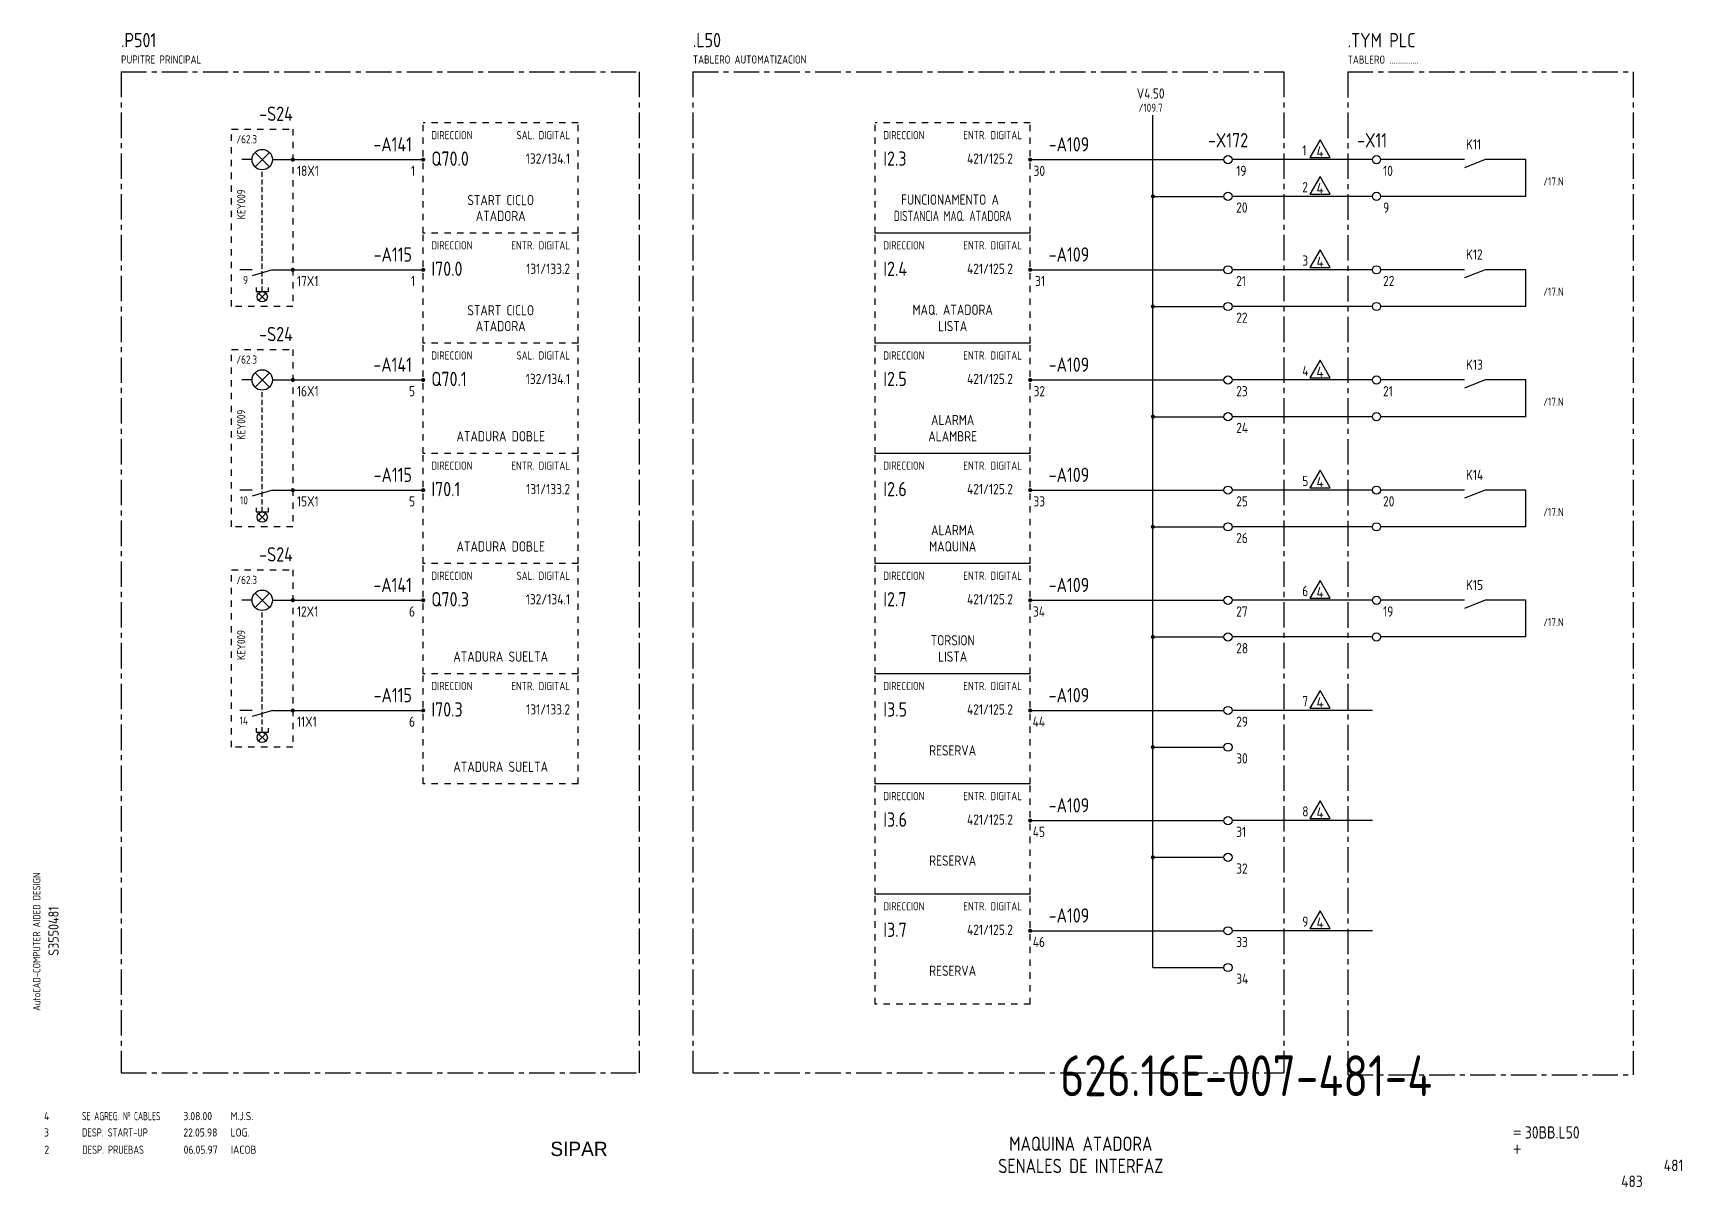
# Model space of a CAD drawing. Extents: x 10 to 414, y 6 to 288.
import ezdxf
from ezdxf.enums import TextEntityAlignment as Align

# ---------------------------------------------------------------- set-up
doc = ezdxf.new("R2010")
doc.units = 0
doc.header["$LTSCALE"] = 5
doc.header["$MEASUREMENT"] = 0
for name, pattern in [('CENTER', [2, 1.25, -0.25, 0.25, -0.25]), ('HIDDEN', [0.375, 0.25, -0.125]), ('HIDDEN1', [0.625, 0.3125, -0.3125])]:
    doc.linetypes.add(name, pattern=pattern)
doc.layers.get('0').update_dxf_attribs({"linetype": 'CONTINUOUS'})
doc.layers.add('3', color=3, linetype='CONTINUOUS')
doc.layers.add('CART', color=7, linetype='CONTINUOUS')
doc.styles.add('DIN', font='DIN.shx', dxfattribs={"width": 0.85})
doc.styles.add('N', font='ROMANS', dxfattribs={"width": 0.85, "height": 3})
doc.styles.add('SIMPLEX', font='SIMPLEX', dxfattribs={"width": 0.85})
doc.styles.add('X', font='UNIV.SHX', dxfattribs={"height": 3.5})

# ---------------------------------------------------------------- blocks, each defined once
blk = doc.blocks.new('B5-3')
at = {"linetype": 'Continuous', "const_width": 0.5}
blk.add_lwpolyline([(-0.25, 0, 1), (0.25, 0, 1)], format="xyb", close=True, dxfattribs=at)
blk = doc.blocks.new('NORM')
at = {"color": 7}
blk.add_circle((1, 0), 1, dxfattribs=at)
at = {"color": 7, "style": 'SIMPLEX', "flags": 9}
for tag, p in [('QUADRO', (-6.5, 4)), ('SEZIONE', (-6.5, 2.5)), ('NUMO', (-6.5, 1)), ('NUMM', (-6.5, -0.5)), ('NOTEM', (-6.5, -2)), ('NOTEV', (-6.5, -3.5)), ('UTENZA', (-6.5, -5)), ('RIP', (-6.5, -6.5)), ('RAGGIO', (-6.5, -8))]:
    blk.add_attdef(tag, p, '', height=1, dxfattribs=at)
at = {"color": 7, "style": 'SIMPLEX', "width": 0.85, "flags": 8}
blk.add_attdef('NUMI', (2.5, 0.5), '', height=2.5, dxfattribs=at)
at = {"color": 3, "style": 'SIMPLEX', "flags": 8}
blk.add_attdef('MORSETTIERA', (2.5, -2.5), '', height=2, dxfattribs=at)
blk = doc.blocks.new('CONT2')
at = {"color": 3, "linetype": 'CENTER'}
for p, q in [((319.88, -13.03), (389.88, -13.03)), ((319.88, -13.03), (319.88, -258.84)), ((389.88, -13.03), (389.88, -258.84)), ((319.88, -258.84), (389.88, -258.84))]:
    blk.add_line(p, q, dxfattribs=at)
blk = doc.blocks.new('REV2')
at = {"color": 3, "style": 'DIN'}
for s, width, p in [('2', 0.9, (12.45, 13.79)), ('DESP. PRUEBAS', 0.8, (21.76, 13.79)), ('06.05.97', 0.9, (46.59, 13.79)), ('IACOB', 0.9, (58.16, 13.79))]:
    blk.add_text(s, height=2, dxfattribs=dict(at, width=width)).set_placement(p)
blk = doc.blocks.new('DESP')
at = {"color": 3, "style": 'DIN'}
for s, width, p in [('3', 0.9, (7.45, 13.02)), ('DESP. START-UP', 0.8, (16.76, 13.02)), ('22.05.98', 0.9, (41.59, 13.02)), ('LOG.', 0.9, (53.16, 13.02))]:
    blk.add_text(s, height=2, dxfattribs=dict(at, width=width)).set_placement(p)

msp = doc.modelspace()

# ---------------------------------------------------------------- linework, layer by layer
at = {"color": 3, "linetype": 'CENTER'}
for p, q in [((31.27, 279), (158.24, 279)), ((31.27, 279), (31.27, 33.63)), ((158.24, 279), (158.24, 33.63)), ((171.42, 279), (171.42, 33.63)), ((171.42, 279), (316.27, 279)), ((316.27, 279), (316.27, 33.63)), ((31.27, 33.63), (158.24, 33.63)), ((171.42, 33.63), (316.27, 33.63))]:
    msp.add_line(p, q, dxfattribs=at)
for p, q in [((284.16, 59.46), (284.16, 268.32)), ((63.36, 257.46), (60.86, 257.46)), ((68.36, 257.46), (73.36, 257.46)), ((73.36, 257.46), (105.31, 257.46)), ((254.09, 257.46), (301.59, 257.46)), ((337.98, 257.46), (303.59, 257.46)), ((360.58, 257.46), (339.98, 257.46)), ((365.58, 257.46), (360.58, 255.46)), ((375.58, 257.46), (365.58, 257.46)), ((375.58, 248.46), (375.58, 257.46)), ((284.16, 248.46), (301.59, 248.46)), ((337.98, 248.46), (303.59, 248.46)), ((375.58, 248.46), (339.98, 248.46)), ((63.36, 230.46), (60.36, 230.46)), ((68.36, 230.46), (63.36, 228.96)), ((68.36, 230.46), (73.36, 230.46)), ((73.36, 230.46), (105.31, 230.46)), ((254.09, 230.46), (301.59, 230.46)), ((337.98, 230.46), (303.59, 230.46)), ((360.58, 230.46), (339.98, 230.46)), ((365.58, 230.46), (360.58, 228.46)), ((375.58, 230.46), (365.58, 230.46)), ((375.58, 221.46), (375.58, 230.46)), ((64.36, 226.11), (64.36, 225.11)), ((64.36, 225.11), (67.36, 225.11)), ((67.36, 225.11), (67.36, 226.11)), ((284.16, 221.46), (301.59, 221.46)), ((337.98, 221.46), (303.59, 221.46)), ((375.58, 221.46), (339.98, 221.46)), ((63.36, 203.46), (60.86, 203.46)), ((68.36, 203.46), (73.36, 203.46)), ((73.36, 203.46), (105.31, 203.46)), ((254.09, 203.46), (301.59, 203.46)), ((337.98, 203.46), (303.59, 203.46)), ((360.58, 203.46), (339.98, 203.46)), ((365.58, 203.46), (360.58, 201.46)), ((375.58, 203.46), (365.58, 203.46)), ((375.58, 194.46), (375.58, 203.46)), ((284.16, 194.46), (301.59, 194.46)), ((337.98, 194.46), (303.59, 194.46)), ((375.58, 194.46), (339.98, 194.46)), ((63.36, 176.46), (60.36, 176.46)), ((68.36, 176.46), (63.36, 174.96)), ((68.36, 176.46), (73.36, 176.46)), ((73.36, 176.46), (105.31, 176.46)), ((254.09, 176.46), (301.59, 176.46)), ((337.98, 176.46), (303.59, 176.46)), ((360.58, 176.46), (339.98, 176.46)), ((365.58, 176.46), (360.58, 174.46)), ((375.58, 176.46), (365.58, 176.46)), ((375.58, 167.46), (375.58, 176.46)), ((64.36, 172.11), (64.36, 171.11)), ((64.36, 171.11), (67.36, 171.11)), ((67.36, 171.11), (67.36, 172.11)), ((284.16, 167.46), (301.59, 167.46)), ((337.98, 167.46), (303.59, 167.46)), ((375.58, 167.46), (339.98, 167.46)), ((63.36, 149.46), (60.86, 149.46)), ((68.36, 149.46), (73.36, 149.46)), ((73.36, 149.46), (105.31, 149.46)), ((254.09, 149.46), (301.59, 149.46)), ((337.98, 149.46), (303.59, 149.46)), ((360.58, 149.46), (339.98, 149.46)), ((365.58, 149.46), (360.58, 147.46)), ((375.58, 149.46), (365.58, 149.46)), ((375.58, 140.46), (375.58, 149.46)), ((284.16, 140.46), (301.59, 140.46)), ((337.98, 140.46), (303.59, 140.46)), ((375.58, 140.46), (339.98, 140.46)), ((63.36, 122.46), (60.36, 122.46)), ((68.36, 122.46), (63.36, 120.96)), ((68.36, 122.46), (73.36, 122.46)), ((73.36, 122.46), (105.31, 122.46)), ((254.09, 122.46), (301.59, 122.46)), ((337.98, 122.46), (303.59, 122.46)), ((64.36, 118.11), (64.36, 117.11)), ((67.36, 117.11), (67.36, 118.11)), ((64.36, 117.11), (67.36, 117.11)), ((284.16, 113.46), (301.59, 113.46)), ((254.09, 95.46), (301.59, 95.46)), ((337.98, 95.46), (303.59, 95.46)), ((284.16, 86.46), (301.59, 86.46)), ((254.09, 68.46), (301.59, 68.46)), ((337.98, 68.46), (303.59, 68.46)), ((284.16, 59.46), (301.59, 59.46))]:
    msp.add_line(p, q)
at = {"linetype": 'HIDDEN1'}
for p, q in [((58.36, 221.46), (58.36, 264.96)), ((58.36, 264.96), (73.36, 264.96)), ((73.36, 264.96), (73.36, 221.46)), ((105.31, 239.46), (105.31, 266.46)), ((143.31, 266.46), (105.31, 266.46)), ((143.31, 239.46), (143.31, 266.46)), ((254.09, 266.46), (216.09, 266.46)), ((216.09, 239.46), (216.09, 266.46)), ((254.09, 239.46), (254.09, 266.46)), ((143.31, 239.46), (105.31, 239.46)), ((105.31, 212.46), (105.31, 239.46)), ((143.31, 212.46), (143.31, 239.46)), ((254.09, 239.46), (216.09, 239.46)), ((216.09, 212.46), (216.09, 239.46)), ((254.09, 212.46), (254.09, 239.46)), ((73.36, 221.46), (58.36, 221.46)), ((58.36, 167.46), (58.36, 210.96)), ((58.36, 210.96), (73.36, 210.96)), ((73.36, 210.96), (73.36, 167.46)), ((143.31, 212.46), (105.31, 212.46)), ((105.31, 185.46), (105.31, 212.46)), ((143.31, 185.46), (143.31, 212.46)), ((254.09, 212.46), (216.09, 212.46)), ((216.09, 185.46), (216.09, 212.46)), ((254.09, 185.46), (254.09, 212.46)), ((105.31, 158.46), (105.31, 185.46)), ((143.31, 185.46), (105.31, 185.46)), ((143.31, 158.46), (143.31, 185.46)), ((254.09, 185.46), (216.09, 185.46)), ((216.09, 158.46), (216.09, 185.46)), ((254.09, 158.46), (254.09, 185.46)), ((73.36, 167.46), (58.36, 167.46)), ((105.31, 131.46), (105.31, 158.46)), ((143.31, 158.46), (105.31, 158.46)), ((143.31, 131.46), (143.31, 158.46)), ((254.09, 158.46), (216.09, 158.46)), ((216.09, 131.46), (216.09, 158.46)), ((254.09, 131.46), (254.09, 158.46)), ((58.36, 113.46), (58.36, 156.96)), ((58.36, 156.96), (73.36, 156.96)), ((73.36, 156.96), (73.36, 113.46)), ((105.31, 104.46), (105.31, 131.46)), ((143.31, 131.46), (105.31, 131.46)), ((143.31, 104.46), (143.31, 131.46)), ((216.09, 104.46), (216.09, 131.46)), ((254.09, 104.46), (254.09, 131.46)), ((73.36, 113.46), (58.36, 113.46)), ((143.31, 104.46), (105.31, 104.46)), ((216.09, 77.46), (216.09, 104.46)), ((254.09, 77.46), (254.09, 104.46)), ((216.09, 50.46), (216.09, 77.46)), ((254.09, 50.46), (254.09, 77.46)), ((254.09, 50.46), (216.09, 50.46))]:
    msp.add_line(p, q, dxfattribs=at)
at = {"linetype": 'Continuous'}
for p, q in [((67.63, 255.69), (64.1, 259.23)), ((64.1, 255.69), (67.63, 259.23)), ((254.09, 239.46), (216.09, 239.46)), ((64.98, 222.97), (66.75, 224.74)), ((66.75, 222.97), (64.98, 224.74)), ((254.09, 212.46), (216.09, 212.46)), ((64.1, 201.69), (67.63, 205.23)), ((67.63, 201.69), (64.1, 205.23)), ((254.09, 185.46), (216.09, 185.46)), ((64.98, 168.97), (66.75, 170.74)), ((66.75, 168.97), (64.98, 170.74)), ((254.09, 158.46), (216.09, 158.46)), ((67.63, 147.69), (64.1, 151.23)), ((64.1, 147.69), (67.63, 151.23)), ((254.09, 131.46), (216.09, 131.46)), ((64.98, 114.97), (66.75, 116.74)), ((66.75, 114.97), (64.98, 116.74)), ((254.09, 104.46), (216.09, 104.46)), ((254.09, 77.46), (216.09, 77.46))]:
    msp.add_line(p, q, dxfattribs=at)
at = {"linetype": 'HIDDEN'}
for p, q in [((65.86, 225.1), (65.86, 254.96)), ((65.86, 171.1), (65.86, 200.96)), ((65.86, 117.1), (65.86, 146.96))]:
    msp.add_line(p, q, dxfattribs=at)
at = {"linetype": 'Continuous'}
for points in [[(322.65, 258), (327.65, 258), (325.15, 262.33)], [(322.65, 249), (327.65, 249), (325.15, 253.33)], [(322.65, 231), (327.65, 231), (325.15, 235.33)], [(322.65, 204), (327.65, 204), (325.15, 208.33)], [(322.65, 177), (327.65, 177), (325.15, 181.33)], [(322.65, 150), (327.65, 150), (325.15, 154.33)], [(322.65, 123), (327.65, 123), (325.15, 127.33)], [(322.65, 96), (327.65, 96), (325.15, 100.33)], [(322.65, 69), (327.65, 69), (325.15, 73.33)]]:
    msp.add_lwpolyline(points, close=True, dxfattribs=at)
for centre in [(65.86, 257.46), (65.86, 203.46), (65.86, 149.46)]:
    msp.add_circle(centre, 2.5)
for centre in [(65.86, 223.85), (65.86, 169.85), (65.86, 115.85)]:
    msp.add_circle(centre, 1.25, dxfattribs=at)

# ---------------------------------------------------------------- block references
for name, p in [('CONT2', (12.03, 292)), ('NORM', (301.59, 257.46)), ('NORM', (337.98, 257.46)), ('NORM', (301.59, 248.46)), ('NORM', (337.98, 248.46)), ('NORM', (301.59, 230.46)), ('NORM', (337.98, 230.46)), ('NORM', (301.59, 221.46)), ('NORM', (337.98, 221.46)), ('NORM', (301.59, 203.46)), ('NORM', (337.98, 203.46)), ('NORM', (301.59, 194.46)), ('NORM', (337.98, 194.46)), ('NORM', (301.59, 176.46)), ('NORM', (337.98, 176.46)), ('NORM', (301.59, 167.46)), ('NORM', (337.98, 167.46)), ('NORM', (301.59, 149.46)), ('NORM', (337.98, 149.46)), ('NORM', (301.59, 140.46)), ('NORM', (337.98, 140.46)), ('NORM', (301.59, 122.46)), ('NORM', (301.59, 113.46)), ('NORM', (301.59, 95.46)), ('NORM', (301.59, 86.46)), ('NORM', (301.59, 68.46)), ('NORM', (301.59, 59.46)), ('DESP', (4.93, 5)), ('REV2', (0, 0))]:
    msp.add_blockref(name, p, dxfattribs=at)
for p in [(73.36, 257.46), (105.31, 257.46), (73.36, 230.46), (105.31, 230.46), (73.36, 203.46), (105.31, 203.46), (73.36, 176.46), (105.31, 176.46), (73.36, 149.46), (105.31, 149.46), (73.36, 122.46), (105.31, 122.46)]:
    msp.add_blockref('B5-3', p)
at = {"xscale": -1}
for p in [(254.09, 257.46), (254.09, 230.46), (254.09, 203.46), (254.09, 176.46), (254.09, 149.46), (254.09, 122.46), (254.09, 95.46), (254.09, 68.46)]:
    msp.add_blockref('B5-3', p, dxfattribs=at)
at = {"rotation": 180}
for p in [(284.16, 248.46), (284.16, 221.46), (284.16, 194.46), (284.16, 167.46), (284.16, 140.46), (284.16, 113.46), (284.16, 86.46)]:
    msp.add_blockref('B5-3', p, dxfattribs=at)

# ---------------------------------------------------------------- texts
at = {"color": 3, "style": 'DIN'}
for s, height, width, p in [('.P501', 3.5, 0.85, (31.27, 285)), ('.L50', 3.5, 0.85, (171.42, 285)), ('.TYM PLC', 3.5, 0.85, (331.91, 284.97)), ('Q70.0', 3.5, 0.85, (107.31, 255.96)), ('I2.3', 3.5, 0.85, (218.09, 255.96)), ('I70.0', 3.5, 0.85, (107.31, 228.96)), ('I2.4', 3.5, 0.85, (218.09, 228.96)), ('Q70.1', 3.5, 0.85, (107.31, 201.96)), ('I2.5', 3.5, 0.85, (218.09, 201.96)), ('I70.1', 3.5, 0.85, (107.31, 174.96)), ('I2.6', 3.5, 0.85, (218.09, 174.96)), ('Q70.3', 3.5, 0.85, (107.31, 147.96)), ('I2.7', 3.5, 0.85, (218.09, 147.96)), ('I70.3', 3.5, 0.85, (107.31, 120.96)), ('I3.5', 3.5, 0.85, (218.09, 120.96)), ('I3.6', 3.5, 0.85, (218.09, 93.96)), ('I3.7', 3.5, 0.85, (218.09, 66.96)), ('4', 2, 0.9, (12.38, 22.03)), ('SE AGREG. Nº CABLES', 2, 0.6, (21.69, 22.03)), ('3.08.00', 2, 0.9, (46.52, 22.03)), ('M.J.S.', 2, 0.9, (58.09, 22.03))]:
    msp.add_text(s, height=height, dxfattribs=dict(at, width=width)).set_placement(p)
at = {"style": 'DIN', "width": 0.85}
for s, height, p in [('PUPITRE PRINCIPAL', 2, (31.27, 281)), ('TABLERO AUTOMATIZACION', 2, (171.42, 281)), ('TABLERO ...............', 2, (331.91, 280.97)), ('1', 2.5, (320.78, 258.46)), ('K11', 2.5, (360.93, 259.96)), ('18X1', 2.5, (74.36, 253.46)), ('19', 2.5, (304.59, 253.46)), ('10', 2.5, (340.59, 253.46)), ('2', 2.5, (320.78, 249.46)), ('20', 2.5, (304.59, 244.46)), ('9', 2.5, (340.59, 244.46)), ('K12', 2.5, (360.93, 232.96)), ('3', 2.5, (320.78, 231.46)), ('17X1', 2.5, (74.36, 226.46)), ('21', 2.5, (304.59, 226.46)), ('22', 2.5, (340.59, 226.46)), ('22', 2.5, (304.59, 217.46)), ('4', 2.5, (320.78, 204.46)), ('K13', 2.5, (360.93, 205.96)), ('16X1', 2.5, (74.36, 199.46)), ('23', 2.5, (304.59, 199.46)), ('21', 2.5, (340.59, 199.46)), ('24', 2.5, (304.59, 190.46)), ('5', 2.5, (320.78, 177.46)), ('K14', 2.5, (360.93, 178.96)), ('15X1', 2.5, (74.36, 172.46)), ('25', 2.5, (304.59, 172.46)), ('20', 2.5, (340.59, 172.46)), ('26', 2.5, (304.59, 163.46)), ('K15', 2.5, (360.93, 151.96)), ('6', 2.5, (320.78, 150.46)), ('12X1', 2.5, (74.36, 145.46)), ('27', 2.5, (304.59, 145.46)), ('19', 2.5, (340.59, 145.46)), ('28', 2.5, (304.59, 136.46)), ('7', 2.5, (320.78, 123.46)), ('11X1', 2.5, (74.36, 118.46)), ('29', 2.5, (304.59, 118.46)), ('30', 2.5, (304.59, 109.46)), ('8', 2.5, (320.78, 96.46)), ('31', 2.5, (304.59, 91.46)), ('32', 2.5, (304.59, 82.46)), ('9', 2.5, (320.78, 69.46)), ('33', 2.5, (304.59, 64.46)), ('34', 2.5, (304.59, 55.46))]:
    msp.add_text(s, height=height, dxfattribs=at).set_placement(p)
at = {"style": 'DIN'}
for s, height, width, p in [('V4.50', 2.5, 0.85, (283.62, 272.42)), ('/109.7', 2, 0.85, (283.62, 269.19)), ('/17.N', 2, 0.85, (382.35, 251.11)), ('START CICLO', 2.5, 0.85, (124.31, 246.29)), ('FUNCIONAMENTO A ', 2.5, 0.85, (235.09, 246.41)), ('ATADORA', 2.5, 0.85, (124.31, 242.41)), ('DISTANCIA MAQ. ATADORA', 2.5, 0.72, (235.09, 242.41)), ('/17.N', 2, 0.85, (382.35, 224.11)), ('START CICLO', 2.5, 0.85, (124.31, 219.29)), ('MAQ. ATADORA', 2.5, 0.85, (235.09, 219.41)), ('ATADORA', 2.5, 0.85, (124.31, 215.41)), ('LISTA', 2.5, 0.85, (235.09, 215.41)), ('/17.N', 2, 0.85, (382.35, 197.11)), ('ALARMA', 2.5, 0.85, (235.09, 192.41)), ('ATADURA DOBLE', 2.5, 0.85, (124.31, 188.41)), ('ALAMBRE', 2.5, 0.85, (235.09, 188.41)), ('/17.N', 2, 0.85, (382.35, 170.11)), ('ALARMA', 2.5, 0.85, (235.09, 165.41)), ('ATADURA DOBLE', 2.5, 0.85, (124.31, 161.41)), ('MAQUINA', 2.5, 0.85, (235.09, 161.41)), ('/17.N', 2, 0.85, (382.35, 143.11)), ('TORSION', 2.5, 0.85, (235.09, 138.41)), ('ATADURA SUELTA', 2.5, 0.85, (124.31, 134.41)), ('LISTA', 2.5, 0.85, (235.09, 134.41)), ('RESERVA', 2.5, 0.85, (235.09, 111.41)), ('ATADURA SUELTA', 2.5, 0.85, (124.31, 107.41)), ('RESERVA', 2.5, 0.85, (235.09, 84.41)), ('RESERVA', 2.5, 0.85, (235.09, 57.41))]:
    msp.add_text(s, height=height, dxfattribs=dict(at, width=width)).set_placement(p, align=Align.CENTER)
at = {"color": 3, "style": 'DIN', "width": 0.85}
for s, p in [('-S24', (73.36, 266.96)), ('-A141', (102.56, 259.46)), ('-A109', (268.57, 259.46)), ('-A115', (102.56, 232.46)), ('-A109', (268.57, 232.46)), ('-S24', (73.36, 212.96)), ('-A141', (102.56, 205.46)), ('-A109', (268.57, 205.46)), ('-A115', (102.56, 178.46)), ('-A109', (268.57, 178.46)), ('-S24', (73.36, 158.96)), ('-A141', (102.56, 151.46)), ('-A109', (268.57, 151.46)), ('-A115', (102.56, 124.46)), ('-A109', (268.57, 124.46)), ('-A109', (268.57, 97.46)), ('-A109', (268.57, 70.46))]:
    msp.add_text(s, height=3.5, dxfattribs=at).set_placement(p, align=Align.RIGHT)
at = {"color": 1, "style": 'DIN', "width": 0.85}
for p in [(62.06, 261.46), (62.06, 207.46), (62.06, 153.46)]:
    msp.add_text('/62.3', height=2, dxfattribs=at).set_placement(p, align=Align.CENTER)
for p in [(107.31, 262.46), (218.09, 262.46), (107.31, 235.46), (218.09, 235.46), (107.31, 208.46), (218.09, 208.46), (107.31, 181.46), (218.09, 181.46), (107.31, 154.46), (218.09, 154.46), (107.31, 127.46), (218.09, 127.46), (218.09, 100.46), (218.09, 73.46)]:
    msp.add_text('DIRECCION', height=2, dxfattribs=at).set_placement(p)
at = {"color": 1, "linetype": 'Continuous', "style": 'DIN', "width": 0.85}
for p in [(141.31, 262.46), (141.31, 208.46), (141.31, 154.46)]:
    msp.add_text('SAL. DIGITAL', height=2, dxfattribs=at).set_placement(p, align=Align.RIGHT)
at = {"color": 1, "style": 'DIN', "width": 0.85}
for s, p in [('ENTR. DIGITAL', (252.09, 262.46)), ('ENTR. DIGITAL', (141.31, 235.46)), ('ENTR. DIGITAL', (252.09, 235.46)), ('9', (62.36, 226.96)), ('ENTR. DIGITAL', (252.09, 208.46)), ('ENTR. DIGITAL', (141.31, 181.46)), ('ENTR. DIGITAL', (252.09, 181.46)), ('10', (62.36, 172.98)), ('ENTR. DIGITAL', (252.09, 154.46)), ('ENTR. DIGITAL', (141.31, 127.46)), ('ENTR. DIGITAL', (252.09, 127.46)), ('14', (62.36, 118.96)), ('ENTR. DIGITAL', (252.09, 100.46)), ('ENTR. DIGITAL', (252.09, 73.46))]:
    msp.add_text(s, height=2, dxfattribs=at).set_placement(p, align=Align.RIGHT)
at = {"color": 3, "style": 'DIN', "width": 0.85}
for s, p in [('-X172', (302.59, 260.46)), ('-X11', (337.91, 260.46))]:
    msp.add_text(s, height=3.5, dxfattribs=at).set_placement(p, align=Align.CENTER)
at = {"style": 'DIN', "width": 0.85}
for s, p in [('132/134.1', (141.31, 256.46)), ('421/125.2', (249.85, 256.46)), ('1', (103.31, 253.46)), ('30', (257.73, 253.46)), ('131/133.2', (141.31, 229.46)), ('421/125.2', (249.85, 229.46)), ('1', (103.31, 226.46)), ('31', (257.73, 226.46)), ('132/134.1', (141.31, 202.46)), ('421/125.2', (249.85, 202.46)), ('5', (103.31, 199.46)), ('32', (257.73, 199.46)), ('131/133.2', (141.31, 175.46)), ('421/125.2', (249.85, 175.46)), ('5', (103.31, 172.46)), ('33', (257.73, 172.46)), ('132/134.1', (141.31, 148.46)), ('421/125.2', (249.85, 148.46)), ('6', (103.31, 145.46)), ('34', (257.73, 145.46)), ('131/133.2', (141.31, 121.46)), ('421/125.2', (249.85, 121.46)), ('6', (103.31, 118.46)), ('44', (257.73, 118.46)), ('421/125.2', (249.85, 94.46)), ('45', (257.73, 91.46)), ('421/125.2', (249.85, 67.46)), ('46', (257.73, 64.46))]:
    msp.add_text(s, height=2.5, dxfattribs=at).set_placement(p, align=Align.RIGHT)
at = {"style": 'DIN'}
for p in [(325.15, 259.44), (325.15, 250.44), (325.15, 232.44), (325.15, 205.44), (325.15, 178.44), (325.15, 151.44), (325.15, 124.44), (325.15, 97.44), (325.15, 70.44)]:
    msp.add_text('4', height=2.5, dxfattribs=at).set_placement(p, align=Align.MIDDLE_CENTER)
at = {"color": 1, "style": 'DIN', "width": 0.85}
for p in [(61.71, 246.47), (61.71, 192.47), (61.71, 138.47)]:
    msp.add_text('KEY009', height=2, rotation=90, dxfattribs=at).set_placement(p, align=Align.CENTER)
at = {"color": 2, "insert": (261.47, 37.92), "char_height": 10, "width": 111.0411, "attachment_point": 1, "style": 'DIN'}
msp.add_mtext('626.16E-007-481-4', dxfattribs=at)
at = {"layer": '3', "color": 2, "style": 'DIN', "width": 0.85}
for s, p in [('MAQUINA ATADORA', (266.5, 14.51)), ('SENALES DE INTERFAZ', (266.5, 9.07))]:
    msp.add_text(s, height=3.5, dxfattribs=at).set_placement(p, align=Align.CENTER)
at = {"layer": 'CART', "color": 1, "style": 'DIN', "width": 0.9}
msp.add_text('AutoCAD-COMPUTER AIDED DESIGN', height=1.8, rotation=90, dxfattribs=at).set_placement((11.47, 48.84))
at = {"layer": 'CART', "color": 3, "style": 'N', "width": 0.85}
for s, p in [('=', (372.24, 17.91)), ('+', (372.24, 13.87))]:
    msp.add_text(s, height=2.5, dxfattribs=at).set_placement(p)
at = {"layer": 'CART', "color": 3, "style": 'DIN', "width": 0.9, "flags": 1}
msp.add_attdef('S3550481', text='', height=2.5, rotation=90, dxfattribs=at).set_placement((15.95, 68.38), align=Align.CENTER)
at = {"layer": 'CART', "color": 3, "style": 'DIN', "width": 0.85}
msp.add_attdef('30BB.L50', text='', height=3, dxfattribs=at).set_placement((375.33, 16.63), align=Align.BOTTOM_LEFT)
at = {"layer": 'CART', "color": 6, "style": 'X', "flags": 1}
msp.add_attdef('SIPAR', text='', height=3.5, dxfattribs=at).set_placement((143.5, 15), align=Align.MIDDLE)
at = {"layer": 'CART', "color": 2, "style": 'DIN', "width": 0.9, "flags": 1}
msp.add_attdef('481', text='', height=2.8, dxfattribs=at).set_placement((414.2, 9.56), align=Align.RIGHT)
at = {"layer": 'CART', "color": 7, "style": 'DIN', "width": 0.9, "flags": 1}
msp.add_attdef('483', (398.93, 5.65), '', height=2.8, dxfattribs=at)

doc.saveas('drawing.dxf')
